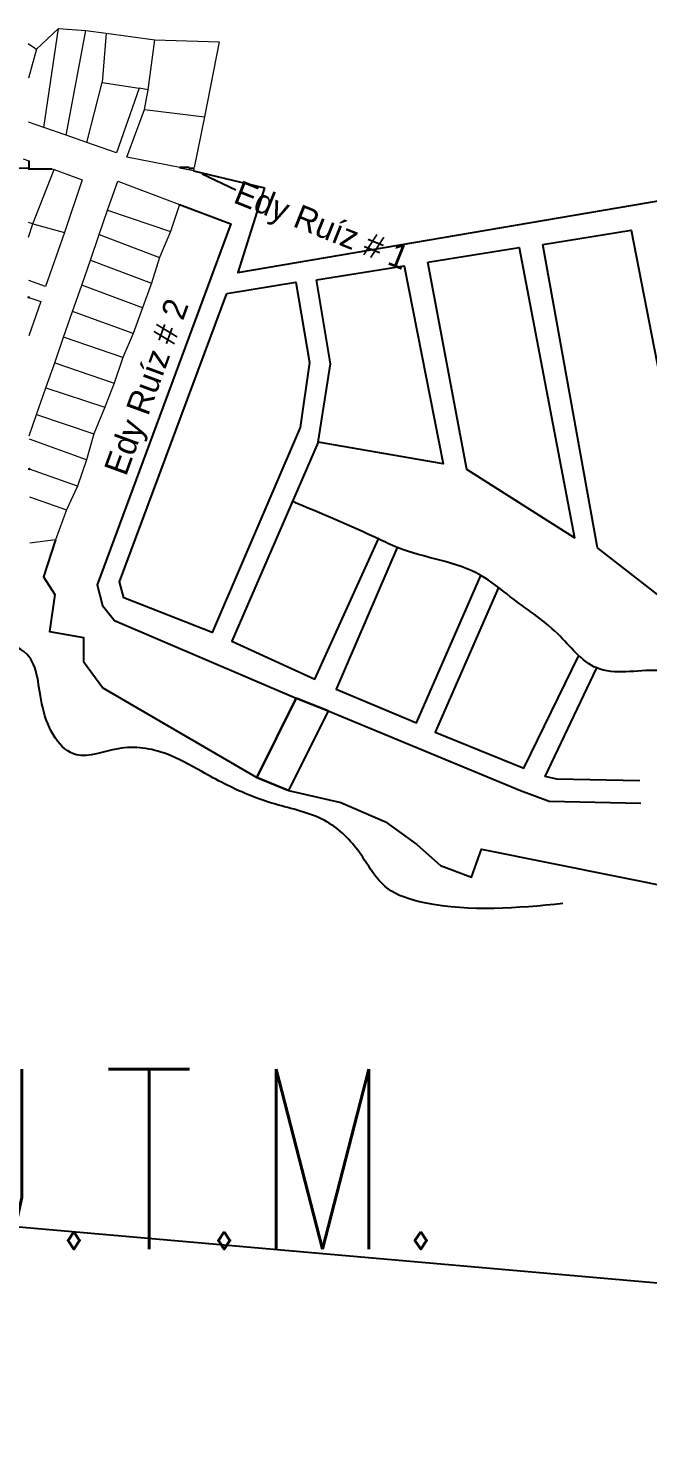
# Model space of a CAD drawing. Header units: metres. Extents: x 619047 to 657292, y 1301217 to 1319844.
# Drawn here: x 649580.4 to 649786.9, y 1318762.9 to 1319238.5 of the extents above; entities that cross this region are included whole.
import ezdxf
from ezdxf.enums import TextEntityAlignment as Align

# ---------------------------------------------------------------- set-up
doc = ezdxf.new("R2010")
doc.units = ezdxf.units.M
doc.header["$PDMODE"] = 32
doc.header["$PDSIZE"] = 0.5
for name, color, linetype in [('2', 1, 'Continuous'), ('44', 7, 'Continuous'), ('CVL_CUADCON_LIN', 8, 'Continuous')]:
    doc.layers.add(name, color=color, linetype=linetype)
for name, color, linetype, lineweight in [('Nivel 16', 7, 'Continuous', 0), ('Nivel 3', 7, 'Continuous', 0), ('Nivel 30', 7, 'Continuous', 0)]:
    doc.layers.add(name, color=color, linetype=linetype, lineweight=lineweight)
doc.styles.add('ROMANS', font='ROMANS', dxfattribs={"height": 0.2})
doc.styles.get("Standard").update_dxf_attribs({"font": 'arial.ttf'})
doc.styles.add('Style-INTL_ISO', font='INTL_ISO.shx')
doc.dimstyles.get("Standard").update_dxf_attribs({"dimtxt": 0.18, "dimasz": 0.18, "dimexe": 0.18, "dimexo": 0.0625, "dimgap": 0.09, "dimtad": 0, "dimtih": 1, "dimtoh": 1, "dimdec": 4, "dimzin": 0, "dimdsep": 46, "dimtxsty": 'Standard', "dimcen": 0.09, "dimadec": 0, "dimazin": 0, "dimtfac": 1, "dimtdec": 4, "dimtofl": 0, "dimtmove": 0, "dimatfit": 3, "dimfxl": 1, "dimtolj": 1, "dimtzin": 0, "dimarcsym": 0})

# ---------------------------------------------------------------- blocks, each defined once
blk = doc.blocks.new('TerminatorOpen')
at = {"color": 0, "linetype": 'Continuous', "lineweight": -2}
for q in [(-1, 0.25), (-1, 0), (-1, -0.25)]:
    blk.add_line((0, 0), q, dxfattribs=at)

msp = doc.modelspace()

# ---------------------------------------------------------------- linework, layer by layer
at = {"layer": '2', "color": 1, "linetype": 'Continuous'}
msp.add_line((650443.80073, 1318762.85633), (649165.99073, 1318874.61433), dxfattribs=at)
at = {"layer": 'CVL_CUADCON_LIN', "color": 6, "ltscale": 0.5, "flags": 128}
for points in [[(649635.3769, 1319191.02766), (649659.11701, 1319185.4493), (649650.21251, 1319157.14855), (649913.7687, 1319202.09741)], [(649630.7959, 1319179.83366), (649647.87578, 1319173.44281), (649603.24969, 1319052.99516), (649605.05623, 1319046.02901), (649609.08537, 1319041.03303), (649669.72944, 1319015.16819)], [(649646.57135, 1319150.1375), (649669.54188, 1319153.92177), (649674.08542, 1319127.17855), (649671.0561, 1319105.48102), (649641.62139, 1319037.02962), (649612.14717, 1319048.57431), (649610.75321, 1319053.94871), (649646.57135, 1319150.1375)], [(649677.06734, 1319100.50321), (649648.18565, 1319034.16416), (649675.89985, 1319021.53283), (649697.12783, 1319068.25553)], [(649589.4249, 1319067.94866), (649585.36608, 1319055.63934), (649589.22054, 1319049.7315), (649587.42191, 1319037.4027), (649598.72897, 1319035.34755), (649598.72897, 1319027.38509), (649605.15366, 1319018.65241), (649656.52028, 1318988.67898), (649667.08798, 1318984.40304), (649684.54891, 1318980.35649), (649699.4629, 1318973.89116), (649709.88513, 1318966.34829), (649717.79156, 1318959.34365), (649728.21379, 1318955.39262), (649731.44764, 1318964.73196), (649798.97491, 1318951.21389), (649870.82099, 1318956.38465)], [(649703.39197, 1319065.40948), (649682.99431, 1319018.20877), (649709.82193, 1319006.90729), (649731.32826, 1319056.10222)], [(649737.19052, 1319052.05856), (649715.9903, 1319003.79382), (649745.59355, 1318991.78412), (649763.92365, 1319029.38919)], [(649784.36815, 1318987.57973), (649756.65922, 1318988.09232), (649752.73628, 1318988.9844), (649769.94399, 1319025.22624)], [(649669.72944, 1319015.16819), (649656.52028, 1318988.67898), (649667.08798, 1318984.40304)], [(649680.33103, 1319010.97698), (649669.72944, 1319015.16819)], [(649680.3255, 1319010.87808), (649667.08798, 1318984.40304)], [(649680.33103, 1319010.97698), (649744.56212, 1318984.34974), (649754.04246, 1318980.77928), (649784.68065, 1318980.09298)]]:
    msp.add_lwpolyline(points, dxfattribs=at)
for points in [[(649752.0077, 1319166.47559), (649781.43012, 1319171.25724), (649807.75827, 1319036.06538), (649770.15554, 1319065.27265)], [(649713.57281, 1319160.64846), (649744.1039, 1319165.47287), (649762.51157, 1319068.64642), (649726.61267, 1319091.40975)], [(649676.5073, 1319154.66793), (649705.68218, 1319159.34268), (649718.70975, 1319093.30295), (649677.06734, 1319100.50321), (649681.10877, 1319126.67077)]]:
    msp.add_lwpolyline(points, close=True, dxfattribs=at)
at = {"layer": 'CVL_CUADCON_LIN', "color": 2, "ltscale": 0.5, "flags": 128}
msp.add_lwpolyline([(649669.72944, 1319015.16819), (649680.33103, 1319010.97698), (649667.08798, 1318984.40304), (649656.52028, 1318988.67898)], close=True, dxfattribs=at)
at = {"layer": 'CVL_CUADCON_LIN', "color": 6, "ltscale": 0.5}
for points in [[(649862.38436, 1318985.00932), (649829.31025, 1319007.04786), (649790.29864, 1319024.42448), (649769.94399, 1319025.22624), (649756.80054, 1319036.7148), (649741.11145, 1319049.00565), (649731.32826, 1319056.10222), (649703.39197, 1319065.40948), (649697.12783, 1319068.25553), (649668.46135, 1319080.73591)], [(649758.6694, 1318946.60382), (649712.52909, 1318946.89726), (649699.89127, 1318951.8911), (649690.78048, 1318963.6405), (649679.90705, 1318973.92163), (649663.74307, 1318979.50289), (649653.45689, 1318983.02739), (649638.17423, 1318990.66487), (649626.4186, 1318996.53957), (649610.25461, 1318998.30236), (649596.4414, 1318996.24613), (649585.11941, 1319012.01124), (649579.8481, 1319029.83056), (649569.93331, 1319035.10862), (649561.01915, 1319039.72832)]]:
    msp.add_spline(points, degree=3, dxfattribs=at)
at = {"layer": 'Nivel 16', "color": 7, "linetype": 'Continuous', "lineweight": -3, "flags": 128}
for points in [[(649580.4479, 1319194.39066), (649580.4589, 1319191.95666)], [(649580.4589, 1319191.95666), (649580.4589, 1319191.95666), (649279.2789, 1319190.76166)], [(649580.3229, 1319191.76066), (649588.1899, 1319191.79066)], [(649634.0119, 1319192.15966), (649630.8459, 1319192.14766)], [(649633.8759, 1319191.96366), (649635.5659, 1319191.97066)]]:
    msp.add_lwpolyline(points, dxfattribs=at)
at = {"layer": 'Nivel 30', "color": 1, "linetype": 'Continuous', "lineweight": 13}
for p, q in [((649583.0139, 1319231.70966), (649590.3789, 1319238.54466)), ((649585.4529, 1319205.57166), (649590.3789, 1319238.54466)), ((649590.3789, 1319238.54466), (649599.5049, 1319237.85866)), ((649593.0019, 1319202.93366), (649599.5049, 1319237.85866)), ((649599.5049, 1319237.85866), (649606.2719, 1319237.03566)), ((649606.2719, 1319237.03566), (649604.9779, 1319220.53566)), ((649606.2719, 1319237.03566), (649622.5689, 1319234.82466)), ((649580.3019, 1319233.54166), (649583.0139, 1319231.70966)), ((649583.0139, 1319231.70966), (649580.3459, 1319221.99166)), ((649620.2619, 1319218.09566), (649622.5689, 1319234.82466)), ((649622.5689, 1319234.82466), (649643.9809, 1319234.14366)), ((649643.9809, 1319234.14366), (649639.1079, 1319209.13666)), ((649599.8719, 1319200.53266), (649604.9779, 1319220.53566)), ((649604.9779, 1319220.53566), (649617.2749, 1319218.66266)), ((649617.2749, 1319218.66266), (649609.6849, 1319197.10366)), ((649620.2619, 1319218.09566), (649617.2749, 1319218.66266)), ((649619.0629, 1319211.53466), (649620.2619, 1319218.09566)), ((649613.1449, 1319195.66466), (649619.0629, 1319211.53466)), ((649619.0629, 1319211.53466), (649639.1079, 1319209.13666)), ((649639.1079, 1319209.13666), (649635.7019, 1319192.16666)), ((649585.4529, 1319205.57166), (649580.4009, 1319207.33766)), ((649593.0019, 1319202.93366), (649585.4529, 1319205.57166)), ((649599.8719, 1319200.53266), (649593.0019, 1319202.93366)), ((649609.6849, 1319197.10366), (649599.8719, 1319200.53266)), ((649630.8589, 1319192.14766), (649613.1449, 1319195.66466)), ((649635.3769, 1319191.02766), (649630.7229, 1319191.95166)), ((649635.5659, 1319191.97066), (649635.3769, 1319191.02766))]:
    msp.add_line(p, q, dxfattribs=at)
at = {"layer": 'Nivel 30', "color": 3, "linetype": 'Continuous', "lineweight": 13}
for p, q in [((649578.5939, 1319195.07766), (649580.4479, 1319194.39066)), ((649581.8509, 1319173.38166), (649588.8909, 1319191.52966)), ((649588.1869, 1319191.79066), (649588.8909, 1319191.52966)), ((649588.8909, 1319191.52966), (649598.2399, 1319188.06566)), ((649598.2399, 1319188.06566), (649592.3529, 1319170.46866)), ((649606.7899, 1319177.91566), (649610.1499, 1319187.62566)), ((649610.1499, 1319187.62566), (649630.7959, 1319179.83366)), ((649630.7959, 1319179.83366), (649627.7279, 1319170.77766)), ((649603.9989, 1319169.85066), (649606.7899, 1319177.91566)), ((649606.7899, 1319177.91566), (649627.7279, 1319170.77766)), ((649581.8509, 1319173.38166), (649580.3909, 1319173.87966)), ((649580.4089, 1319168.97166), (649581.8509, 1319173.38166)), ((649581.8509, 1319173.38166), (649592.3529, 1319170.46866)), ((649592.3529, 1319170.46866), (649586.0909, 1319152.46566)), ((649601.0189, 1319161.23966), (649603.9989, 1319169.85066)), ((649603.9989, 1319169.85066), (649624.1039, 1319162.18966)), ((649627.7279, 1319170.77766), (649624.1039, 1319162.18966)), ((649580.4089, 1319168.97066), (649580.4089, 1319168.97166)), ((649598.1509, 1319152.95566), (649601.0189, 1319161.23966)), ((649601.0189, 1319161.23966), (649621.4709, 1319153.58166)), ((649624.1039, 1319162.18966), (649621.4709, 1319153.58166)), ((649586.0909, 1319152.46566), (649580.4639, 1319154.48366)), ((649595.0849, 1319144.09566), (649598.1509, 1319152.95566)), ((649618.4209, 1319145.34766), (649598.1509, 1319152.95566)), ((649621.4709, 1319153.58166), (649618.4209, 1319145.34766)), ((649580.4849, 1319148.86266), (649584.4779, 1319147.46066)), ((649584.4779, 1319147.46066), (649580.5339, 1319136.07166)), ((649592.0989, 1319135.55266), (649595.0849, 1319144.09566)), ((649615.3069, 1319136.80566), (649595.0849, 1319144.09566)), ((649618.4209, 1319145.34766), (649615.3069, 1319136.80566)), ((649615.3069, 1319136.80566), (649611.7989, 1319128.82366)), ((649589.1169, 1319127.01866), (649592.0989, 1319135.55266)), ((649611.7989, 1319128.82366), (649592.0989, 1319135.55266)), ((649586.1899, 1319118.64366), (649589.1169, 1319127.01866)), ((649589.1169, 1319127.01866), (649608.9329, 1319120.22166)), ((649611.7989, 1319128.82366), (649608.9329, 1319120.22166)), ((649583.0969, 1319109.79966), (649586.1899, 1319118.64366)), ((649586.1899, 1319118.64366), (649605.7989, 1319112.20566)), ((649608.9329, 1319120.22166), (649605.7989, 1319112.20566)), ((649580.6599, 1319102.68366), (649583.0969, 1319109.79966)), ((649583.0969, 1319109.79966), (649602.1759, 1319103.33866)), ((649605.7989, 1319112.20566), (649602.1759, 1319103.33866)), ((649602.1759, 1319103.33866), (649599.6779, 1319094.68366)), ((649580.6599, 1319102.68266), (649580.6599, 1319102.68366)), ((649599.6779, 1319094.68366), (649580.6649, 1319101.50466)), ((649599.6779, 1319094.68366), (649596.7589, 1319085.86966)), ((649596.7589, 1319085.86966), (649580.7019, 1319091.58366)), ((649596.7589, 1319085.86966), (649593.0929, 1319077.97166)), ((649580.7379, 1319082.26466), (649593.0929, 1319077.97166)), ((649593.0929, 1319077.97166), (649589.4249, 1319067.94866)), ((649589.4249, 1319067.94866), (649580.7959, 1319066.84666))]:
    msp.add_line(p, q, dxfattribs=at)
for p in [(649580.4849, 1319148.86266), (649580.7019, 1319091.58366)]:
    msp.add_point(p, dxfattribs=at)

# ---------------------------------------------------------------- texts
at = {"layer": '44', "color": 7, "linetype": 'Continuous', "style": 'ROMANS', "width": 0.75}
msp.add_text('ZONA 91 U.T.M.', height=60, rotation=359.9999611, dxfattribs=at).set_placement((649483.66575, 1318861.39713), align=Align.MIDDLE)
at = {"layer": 'Nivel 3', "color": 1, "linetype": 'Continuous', "lineweight": -3, "style": 'Style-INTL_ISO'}
msp.add_text('Edy Ru%%237z # 1', height=7.999998, rotation=338.1656889, dxfattribs=at).set_placement((649678.22698, 1319172.96513), align=Align.MIDDLE_CENTER)
at = {"layer": 'Nivel 3', "color": 3, "linetype": 'Continuous', "lineweight": -3, "style": 'Style-INTL_ISO'}
msp.add_text('Edy Ru%%237z # 2', height=7.999998, rotation=69.928125, dxfattribs=at).set_placement((649619.65968, 1319119.03687), align=Align.MIDDLE_CENTER)

# ---------------------------------------------------------------- leaders
at = {"layer": 'Nivel 3', "color": 1, "linetype": 'Continuous', "lineweight": -3}
msp.add_leader([(649638.3059, 1319190.03166), (649649.5539, 1319184.69466)], dimstyle='Standard', override={"dimtad": 0, "dimzin": 8, "dimse1": 1, "dimse2": 1, "dimclrd": 1, "dimldrblk": 'TerminatorOpen', "dimtolj": 0, "dimtzin": 0}, dxfattribs=at)

doc.saveas('drawing.dxf')
